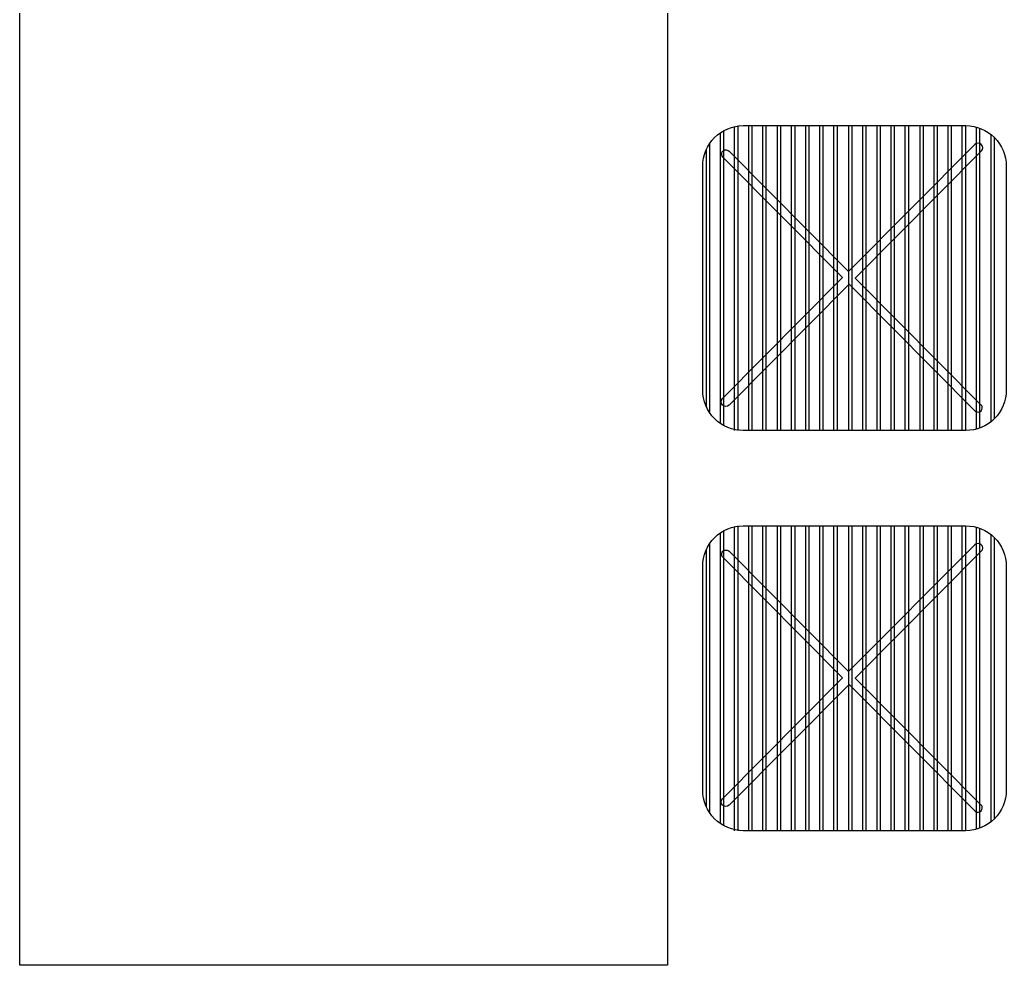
# Model space of a CAD drawing. Header units: centimetres. Extents: x 2135 to 5458, y 2057 to 4523.
# Drawn here: x 3116.7 to 3238.5, y 2707.2 to 2824 of the extents above; entities that cross this region are included whole.
import ezdxf

# ---------------------------------------------------------------- set-up
doc = ezdxf.new("R2010")
doc.units = ezdxf.units.CM
doc.header["$LTSCALE"] = 50
doc.layers.add('BA_mob-hareketli', color=143, linetype='Continuous')

# ---------------------------------------------------------------- blocks, each defined once
blk = doc.blocks.new('t1')
at = {"layer": 'BA_mob-hareketli'}
blk.add_lwpolyline([(46524.8, 62611.5), (46799.5, 62611.5, -0.414214), (46849.5, 62561.5), (46849.5, 62285, -0.414214), (46799.5, 62235), (46524.8, 62235, -0.414214), (46474.8, 62285), (46474.8, 62561.5, -0.414214)], format="xyb", close=True, dxfattribs=at)
for points in [[(46507.4, 62608.4), (46507.4, 62238.1)], [(46511.6, 62609.7), (46511.6, 62236.8)], [(46524.8, 62611.5), (46524.8, 62235)], [(46529.1, 62611.5), (46529.1, 62235)], [(46542.3, 62611.5), (46542.3, 62235)], [(46546.5, 62611.5), (46546.5, 62235)], [(46559.7, 62611.5), (46559.7, 62235)], [(46563.9, 62611.5), (46563.9, 62235)], [(46577.1, 62611.5), (46577.1, 62235)], [(46581.3, 62611.5), (46581.3, 62235)], [(46595.3, 62611.5), (46595.3, 62235)], [(46599.6, 62611.5), (46599.6, 62235)], [(46612.8, 62611.5), (46612.8, 62235)], [(46617, 62611.5), (46617, 62235)], [(46630.2, 62611.5), (46630.2, 62235)], [(46634.4, 62611.5), (46634.4, 62235)], [(46647.6, 62611.5), (46647.6, 62235)], [(46651.8, 62611.5), (46651.8, 62235)], [(46665, 62611.5), (46665, 62235)], [(46669.3, 62611.5), (46669.3, 62235)], [(46683.3, 62611.5), (46683.3, 62235)], [(46687.5, 62611.5), (46687.5, 62235)], [(46700.7, 62611.5), (46700.7, 62235)], [(46704.9, 62611.5), (46704.9, 62235)], [(46718.1, 62611.5), (46718.1, 62235)], [(46722.3, 62611.5), (46722.3, 62235)], [(46735.5, 62611.5), (46735.5, 62235)], [(46739.8, 62611.5), (46739.8, 62235)], [(46753, 62611.5), (46753, 62235)], [(46757.2, 62611.5), (46757.2, 62235)], [(46771.2, 62611.5), (46771.2, 62235)], [(46775.4, 62611.5), (46775.4, 62235)], [(46788.6, 62611.5), (46788.6, 62235)], [(46792.8, 62611.5), (46792.8, 62235)], [(46806, 62611.5), (46806, 62235)], [(46810.3, 62611.5), (46810.3, 62236.2)], [(46489.2, 62596.5), (46489.2, 62249.9)], [(46493.4, 62600.4), (46493.4, 62246.1)], [(46823.5, 62605.4), (46823.5, 62241.1)], [(46827.7, 62602.8), (46827.7, 62243.7)], [(46840.9, 62589.6), (46840.9, 62256.9)], [(46845.1, 62582), (46845.1, 62264.5)]]:
    blk.add_lwpolyline(points, dxfattribs=at)
for points in [[(46513.1, 62587.5), (46668.8, 62430.8), (46817.1, 62580.1, -1), (46825.2, 62572), (46676.9, 62422.6), (46824.6, 62273.9, -1.007761), (46817.1, 62266.5), (46669.4, 62415.1)], [(46505.6, 62580.1), (46661.3, 62423.3), (46505.6, 62266.5, 1), (46513.7, 62258.4), (46669.4, 62415.1)]]:
    blk.add_lwpolyline(points, format="xyb", dxfattribs=at)
blk.add_arc((46509.7, 62583.4), 5.32, 51.1189, 218.5009, dxfattribs=at)

msp = doc.modelspace()

# ---------------------------------------------------------------- linework, layer by layer
at = {"layer": 'BA_mob-hareketli'}
msp.add_lwpolyline([(3116.67, 2827.23), (3196.67, 2827.23), (3196.67, 2707.23), (3116.67, 2707.23), (3116.67, 2827.23)], dxfattribs=at)

# ---------------------------------------------------------------- block references
at = {"xscale": 0.1, "yscale": 0.1, "zscale": 0.1, "rotation": 180}
for p in [(7885.96, 9034.42), (7885.96, 8985)]:
    msp.add_blockref('t1', p, dxfattribs=at)

doc.saveas('drawing.dxf')
